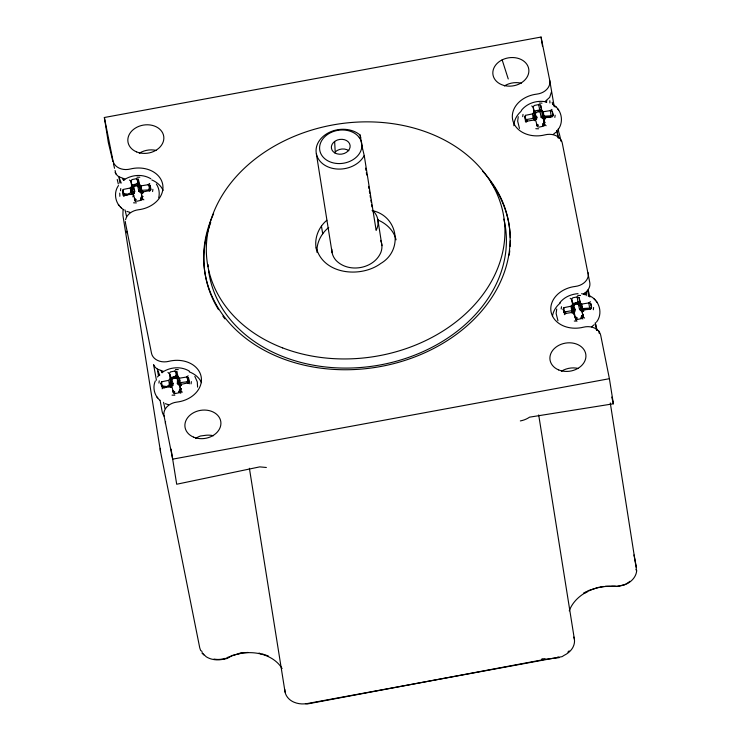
<?xml version="1.0" encoding="UTF-8"?>
<svg xmlns="http://www.w3.org/2000/svg" width="741" height="741" viewBox="0 0 741 741"><rect width="100%" height="100%" fill="white"/><g stroke="black" fill="none" stroke-linecap="round" stroke-linejoin="round"><path stroke-width="1.11" d="M316.972 252.366C316.398 242.779 321.335 233.378 328.726 227.478M142.161 199.681L141.448 193.79L143.087 191.919L150.09 190.465L150.914 188.899L149.978 185.25L148.07 184.713L140.994 185.861L139.632 184.704L138.335 179.229L136.427 178.692L132.009 179.581L130.907 181.137L132.556 191.261L134.288 193.29L132.426 194.772L130.972 192.465L130.259 188.001L131.889 186.13M180.637 392.008L179.924 386.117L181.554 384.246L188.566 382.791L189.381 381.226L188.446 377.577L186.537 377.039L179.461 378.188L178.109 377.03L176.803 371.556L174.895 371.028L170.476 371.908L169.374 373.464L171.023 383.588L172.764 385.616L170.893 387.098L162.64 385.996L160.899 383.338L161.714 381.772L168.726 380.328L170.365 378.456M544.413 125.572L543.699 119.681L545.33 117.81L552.341 116.356L553.157 114.799L552.221 111.141L550.313 110.613L543.236 111.752L541.884 110.594L540.578 105.12L538.67 104.592L534.252 105.472L533.149 107.028L534.798 117.152L536.54 119.181L534.687 120.653L533.214 118.356L532.501 113.892L534.141 112.021M582.917 317.815L583.38 314.462L581.537 315.944L581.12 317.908L582.861 318.954M161.686 386.645L161.714 381.772M563.938 312.535L563.966 307.663L570.978 306.218L572.608 304.347L571.626 299.355L570.19 298.29M573.062 312.267L574.423 313.434L574.303 315.11L573.062 312.267L565.994 313.415L564.086 312.887L563.151 309.229L563.966 307.663M569.245 610.853A39.217 30.752 -9 0 1 611.612 586.344L617.003 586.464L623.663 584.936M551.443 91.949L549.683 97.358L544.941 101.637M197.588 387.126L197.291 381.902L194.837 376.372M123.034 210.046L122.913 215.39L160.538 451.834L199.755 647.884L200.626 650.422L202.052 651.469M120.477 190.761L120.774 188.52M152.59 191.549L152.896 189.307M158.722 197.782C159.861 193.095 159.074 188.057 156.36 184.046M158.945 383.088L159.241 380.846M191.067 383.875L191.363 381.634M518.246 116.707L517.672 121.181L519.478 128.406M522.72 116.652L523.016 114.41M554.842 117.439L555.139 115.198M556.723 309.034L556.139 313.508L557.945 320.733M561.187 308.978L561.493 306.737M593.309 309.766L593.606 307.524M532.501 113.892L525.489 115.337L525.397 121.357L526.416 119.56L533.214 118.356L534.798 117.152L535.984 112.363L539.856 111.65L541.412 109.631L540.578 105.12M563.151 309.229L564.883 311.887L571.691 310.683L574.636 311.98L573.275 309.479L574.46 304.69L575.655 302.976L577.943 301.911L579.879 301.957L581.324 310.961L583.778 311.137L582.445 308.543L581.713 304.079L580.351 302.921L579.054 297.447L577.146 296.919L572.774 297.78L571.626 299.355L573.654 306.913L575.424 309.534L574.636 311.98L572.163 313.276L570.978 306.218M586.177 295.678L586.863 291.296L588.15 289.685A14.172 11.115 -9 0 0 589.753 282.441L562.243 142.948A14.172 11.115 -9 0 0 544.987 134.862A26.574 20.841 -9 0 1 512.633 119.699A26.574 20.841 -9 0 1 536.836 94.116A14.172 11.115 -9 0 0 549.739 80.463L541.06 37.05L104.351 117.504L108.343 142.596L112.919 161.594M167.948 372.399L170.328 374.622L170.421 377.428L173.181 383.643L172.764 385.616L169.439 384.792L164.483 388.034M531.723 105.963L533.149 107.028L535.178 114.586L536.956 117.208L536.54 119.181L533.214 118.356L534.307 114.021M576.47 319.955L576.952 317.852L575.22 316.49M174.228 394.073L174.709 391.97L172.977 390.6L173.135 392.36L174.709 391.97M138.335 179.229L137.224 183.694L138.863 191.363L140.605 192.743L143.059 192.919L141.726 190.326L140.994 185.861M170.893 387.098L169.439 384.792L171.023 383.588L172.208 378.799L173.403 377.086L175.7 376.02L177.636 376.067L177.349 383.708L179.072 385.07L181.526 385.246L180.193 382.652L179.461 378.188M176.803 371.556L175.7 376.02L176.08 378.086L177.923 379.642L178.803 381.485L179.072 385.07L180.193 382.652L187.288 381.754L189.279 382.087L189.279 383.81M132.055 188.131L130.972 192.465L126.767 195.207M170.532 380.466L169.439 384.792L168.726 380.328M572.608 304.347L571.691 310.683L573.275 309.479L575.424 309.534M149.978 185.25L148.821 189.427L149.108 191.002M188.446 377.577L187.288 381.754L187.575 383.329M180.609 393.063L178.868 392.017L179.655 389.571L181.313 388.71M546.117 102.397L546.793 100.406M584.593 294.723L585.26 292.732L586.863 291.296M155.341 380.883C152.359 387.423 154.369 395.574 159.815 400.214M543.236 111.752L543.968 116.217L542.847 118.634L541.125 117.273L538.67 104.592M203.849 654.914L201.978 652.793L206.165 656.721A19.405 15.218 -9 0 0 211.796 659.147A19.683 15.441 -9 0 0 224.19 658.999L227.042 658.517L227.543 657.471L230.145 656.628A39.217 30.752 -9 0 1 282.099 668.558M544.051 120.375L544.904 118.662M180.702 385.95L181.554 384.246M142.263 193.549L143.087 191.919M141.448 193.79L142.42 198.634L141.605 200.19L136.918 201.219L135.001 200.691L133.704 195.216L132.343 194.049L125.275 195.198L123.367 194.67L122.432 191.011L123.247 189.446L130.259 188.001M543.699 119.681L544.663 124.525L543.848 126.09L539.161 127.109L537.253 126.581L535.956 121.107L534.594 119.94L527.518 121.089L525.61 120.561L524.674 116.902L525.489 115.337M581.713 304.079L588.78 302.939L590.697 303.467L591.633 307.126L590.809 308.682L583.806 310.136L582.167 312.007L583.139 316.852L582.324 318.417L577.637 319.436L575.72 318.908L574.423 313.434M132.824 196.837L133.704 195.216M326.837 220.281C318.158 227.515 313.619 239.463 316.666 250.541M118.486 185.537C112.845 193.318 115.577 205.044 123.886 209.823M557.945 129.851C564.114 122.015 561.826 109.649 553.082 104.666M596.422 322.178C603.517 313.35 599.219 299.244 588.595 295.464M178.803 381.485L177.349 383.708L180.193 382.652L178.803 381.485L179.804 380.568L178.109 377.03M541.884 110.594L543.579 114.142L541.125 117.273L543.968 116.217L553.055 115.652L552.221 111.141M590.697 303.467L591.522 307.978L582.445 308.543L581.324 310.961L579.582 309.581L582.055 306.468M587.613 590.929L586.64 592.365L583.899 593.189M149.765 191.104L150.803 189.761L148.07 184.713L149.71 183.472M176.08 378.086L173.403 377.086L170.421 377.428L172.208 378.799L176.08 378.086L177.636 376.067L174.895 371.028M188.242 383.43L189.279 382.087L186.537 377.039L188.177 375.798M552.017 116.995L553.055 115.652M590.484 309.33L591.522 307.978M581.12 317.908L583.047 315.527L582.167 312.007M178.868 392.017L180.674 389.886L179.655 389.571L181.397 388.988M157.49 376.965L159.658 374.492M521.275 110.529C527.092 102.962 537.67 99.803 546.83 102.054M559.742 302.856C564.021 297.15 571.061 294.196 578.036 293.64M227.042 658.517L232.368 655.276M553.147 134.501L555.787 132.324M591.614 326.827L594.263 324.651M544.913 122.135L543.06 123.617L542.644 125.581L544.45 123.451L543.06 123.617L545.043 122.71M123.636 196.439L125.275 195.198M162.103 388.766L163.742 387.524L170.819 386.376L172.181 387.543L173.477 393.017L175.385 393.545L180.072 392.517L180.887 390.961L179.924 386.117M525.878 122.33L527.518 121.089M551.952 109.362L550.313 110.613L551.35 116.893M564.355 314.656L565.994 313.415M590.429 301.689L588.78 302.939L589.827 309.219M150.803 189.761L141.726 190.326L140.605 192.743L139.16 183.74L137.224 183.694L131.954 185.102L134.705 191.317L132.556 191.261L130.972 192.465L134.288 193.29L134.705 191.317L133.741 186.473L131.954 185.102L130.907 181.137L129.471 180.072M611.612 586.344L615.373 586.288A17.543 13.764 -9 0 0 625.376 584.223M583.408 293.964L585.26 292.732M123.821 179.989C131.676 174.644 142.605 173.755 150.84 178.776M162.298 372.315C170.143 366.971 181.073 366.082 189.307 371.102M583.908 592.957L586.687 591.438M142.837 196.384L141.188 197.245L140.401 199.69L142.207 197.56L141.188 197.245L142.92 196.661M535.984 112.363L534.196 110.993L541.412 109.631L542.847 118.634L545.302 118.81M623.644 585.186L626.729 583.899A19.405 15.218 -9 0 0 633.75 578.165A19.683 15.441 -9 0 0 636.649 570.931L610.278 402.947M588.613 590.521L598.663 587.317M224.19 658.999L228.321 657.462L227.543 657.471M248.096 652.451L242.752 652.728L233.295 655.192M581.537 315.944L583.047 315.527M574.664 316.157L575.387 318.25L576.952 317.852L575.025 317.148M238.472 653.553L242.752 652.728M305.403 703.654L307.404 703.95L545.293 659.305L559.251 657.6L557.843 656.998M588.215 272.79A14.172 11.115 -9 0 1 575.303 286.443A26.574 20.841 -9 0 0 551.1 312.026A26.574 20.841 -9 0 0 583.454 327.189A14.172 11.115 -9 0 1 600.71 335.275L609.398 378.697L172.69 459.151L164.011 415.738A14.172 11.115 -9 0 1 176.914 402.085A26.574 20.841 -9 0 0 201.117 376.502A26.574 20.841 -9 0 0 168.763 361.339A14.172 11.115 -9 0 1 151.507 353.253L125.535 223.411A14.172 11.115 -9 0 1 125.368 221.578M284.803 689.491A19.748 15.487 -9 0 0 289.203 699.143A19.405 15.218 -9 0 0 294.01 702.199A19.683 15.441 -9 0 0 307.367 703.533L562.067 656.646L564.336 655.22A19.748 15.487 -9 0 0 569.616 651.589A19.405 15.218 -9 0 0 573.117 646.921A19.683 15.441 -9 0 0 573.867 637.065M609.398 378.697L613.391 403.789L529.546 417.164A19.683 15.441 -9 0 1 520.339 420.925M599.784 587.141L604.248 586.446M605.369 586.27L615.373 586.288M541.838 659.536L545.293 659.305L541.828 659.24M266.362 467.488L259.73 466.876L176.691 484.243L171.069 449.102M539.244 103.073L542.051 103.138M535.808 128.712L538.614 128.777M136.992 177.182L139.808 177.247M133.556 202.821L136.372 202.886M577.711 295.4L580.527 295.464M574.275 321.038L577.091 321.103M175.469 369.509L178.275 369.574M172.032 395.148L174.839 395.212M534.798 117.152L536.956 117.208M171.023 383.588L173.181 383.643M541.828 659.138L545.293 659.305M130.36 194.494L124.164 193.67L122.432 191.011M581.555 293.723L585.307 294.381M542.579 115.05L543.968 116.217L550.424 117.467M359.274 137.557L360.747 137.845L360.135 135.075A25.203 19.766 -9 0 0 322.057 137.437A25.203 19.766 -9 0 0 327.948 166.873A25.203 19.766 -9 0 0 364.229 155.536L361.904 145.82A21.257 16.672 -9 0 0 330.523 132.722A21.257 16.672 -9 0 0 329.819 161.779A21.257 16.672 -9 0 0 361.904 145.82M587.817 309.581L582.445 308.543L581.055 307.376L578.332 303.977L577.146 296.919M124.905 179.026L118.847 176.729A14.172 11.115 -9 0 1 115.124 172.338M163.381 371.352L157.324 369.055A14.172 11.115 -9 0 1 153.591 364.665L156.434 380.253M163.742 387.524L161.834 386.997L160.899 383.338M126.85 211.352L130.138 212.435M165.317 403.678L168.605 404.762M262.295 653.933L268.325 655.961M372.084 210.546C398.167 215.9 403.66 250.162 380.735 263.49C360.774 278.218 323.233 274.661 316.222 247.642M537.216 110.641L539.856 111.65M377.484 219.818C386.172 223.282 393.879 230.479 396.074 239.806M259.026 653.025L261.267 654.099M134.51 198.273L136.242 199.644L134.427 199.672L135.446 201.533M544.663 124.525L546.108 125.738M583.139 316.852L584.584 318.065M142.42 198.634L143.865 199.848M182.332 392.174L180.887 390.961L180.971 392.823M124.155 180.072L122.71 178.535L123.59 180.489M162.622 372.399L161.186 370.861L162.057 372.816M524.674 116.902L527.138 121.246M555.62 106.602L556.491 107.565M557.667 108.89L558.612 109.937M594.097 298.929L594.958 299.892M596.135 301.216L597.079 302.263M120.487 206.924L121.348 207.888M118.356 204.553L119.301 205.6M156.833 396.88L157.777 397.926M136.427 178.692L139.16 183.74L137.613 185.759L133.741 186.473L134.964 184.75L137.613 185.759L141.726 190.326L138.863 191.363L141.336 188.251L139.632 184.704M543.968 116.217L544.857 117.949M580.351 302.921L581.629 305.579M636.01 569.496L636.649 570.931M564.883 311.887L565.605 313.573M124.886 195.355L124.164 193.67L123.145 195.467L123.247 189.446M162.64 385.996L163.363 387.682M380.587 240.38L381.393 242.427A25.157 19.729 -9 0 1 380.911 252.31C373.936 269.15 348.233 273.457 335.877 260.221A25.009 19.618 -9 0 1 331.811 249.235M121.228 183.064L118.847 176.729L119.94 183.147M157.324 369.055L159.704 375.391M502.148 59.873A18.108 14.199 -9 0 0 501.537 84.622A18.108 14.199 -9 0 0 528.879 71.025A18.108 14.199 -9 0 0 502.148 59.873L508.243 78.954M575.387 318.25L575.942 320.093M558.668 138.011L556.806 130.453L558.066 137.919M597.135 330.338L595.273 322.78L596.533 330.245M611.779 397.083L613.391 403.789M113.466 163.826L114.54 168.3M115.077 170.532L115.883 173.885M117.226 179.47L118.31 183.944M589.901 297.085L588.15 289.685L588.428 296.409M552.202 102.295L552.721 104.518M561.057 141.299L559.612 134.936A19.692 15.441 -9 0 0 558.797 132.38L558.205 129.045M125.081 209.99L126.516 216.326M163.557 402.317L164.993 408.652M579.582 309.581L578.332 303.977L579.879 301.957L579.054 297.447M633.972 554.963L636.463 567.43M104.351 117.504L113.04 160.927A14.172 11.115 -9 0 0 130.296 169.013A26.574 20.841 -9 0 1 162.649 184.176A26.574 20.841 -9 0 1 138.447 209.759A14.172 11.115 -9 0 0 125.581 219.725M160.093 400.307L162.122 411.45A19.683 15.441 -9 0 0 164.307 416.377M554.249 106.797L549.739 80.463M157.685 371.195L158.417 375.474M360.135 135.075L362.395 148.756M365.591 168.142L365.971 170.421M366.341 172.699L366.721 174.987M368.601 186.389L368.981 188.668M369.351 190.946L369.731 193.225M370.111 195.504L370.481 197.791M370.861 200.07L371.241 202.349M371.611 204.627L371.991 206.906M321.437 226.098L322.724 233.85M598.83 330.986L599.191 333.274M541.06 37.05L542.514 46.174M538.698 414.951L574.432 639.483M364.229 155.536L376.132 230.331A25.203 19.766 -9 0 0 372.556 210.333M316.351 153.748L332.098 252.662M249.393 468.275L285.072 692.14M572.774 306.357L573.275 309.479M377.817 219.41L381.93 245.642M131.954 185.102L132.556 191.261M126.906 231.229L127.072 233.054M334.636 141.475L335.201 151.951A9.448 7.41 -9 0 1 348.872 150.71M549.822 100.72L549.915 102.962M579.036 301.606L579.045 303.903M503.889 219.095A150.015 117.643 -9 0 1 378.077 365.322A150.015 117.643 -9 0 1 208.527 270.095M208.165 266.751A150.015 117.643 -9 0 1 207.999 264.509M510.317 240.955A153.952 120.737 -9 0 1 510.132 246.382M509.762 250.736A153.952 120.737 -9 0 1 509.197 255.071M224.921 318.862A153.952 120.737 -9 0 1 222.884 316.157M218.539 309.673A153.952 120.737 -9 0 1 210.731 222.541M490.662 182.036A153.952 120.737 -9 0 1 510.29 237.648M119.718 193.151A14.616 7.419 71.1 0 1 119.82 196.309M504.362 85.956A18.108 14.209 -9 0 1 521.331 83.224M564.883 313.452A14.959 11.736 -9 0 1 566.022 311.535M561.428 371.222A18.108 14.209 -9 0 1 578.406 368.499M213.38 435.745A18.108 14.209 -9 0 0 204.108 435.523L200.45 436.004A18.117 14.209 -9 0 0 195.494 438.542M139.345 153.202A18.108 14.209 -9 0 1 156.323 150.469M552.471 316.24A26.574 20.841 -9 0 1 560.372 302.921M513.856 125.738A26.574 20.841 -9 0 1 521.099 111.289M151.775 179.915A26.574 20.841 -9 0 1 163.085 190.363M189.251 371.843A26.574 20.841 -9 0 1 201.552 382.689M482.567 171.143A153.952 120.737 -9 0 1 375.696 367.36A153.952 120.737 -9 0 1 213.612 213.732M165.373 423.556A14.172 11.115 -9 0 1 165.595 421.703M160.538 451.834A19.683 15.441 -9 0 1 160.352 448.333M629.869 581.305A17.543 13.764 -9 0 1 626.191 583.815M569.116 650.857A17.321 13.588 -9 0 1 567.893 652.117M224.829 658.378A17.321 13.579 -9 0 1 222.958 658.897M222.013 659.092A17.321 13.579 -9 0 1 213.992 659.064M538.188 125.127L536.669 125.562L536.632 124.127L538.188 125.127M578.332 303.977L574.46 304.69L572.673 303.319L575.655 302.976L578.332 303.977M334.886 152.942A9.448 7.41 -9 0 0 350.048 147.32A9.448 7.41 -9 0 0 337.312 140.049A9.448 7.41 -9 0 0 334.886 152.942M282.608 347.89A150.015 117.643 -9 0 0 504.936 229.905A150.015 117.643 -9 0 0 279.394 143.346A150.015 117.643 -9 0 0 282.608 347.89M558.603 369.898A18.108 14.209 -9 0 0 585.936 356.301A18.108 14.209 -9 0 0 559.205 345.139A18.108 14.209 -9 0 0 558.603 369.898M193.586 437.144A18.108 14.209 -9 0 0 220.92 423.546A18.108 14.209 -9 0 0 194.188 412.394A18.108 14.209 -9 0 0 193.586 437.144M136.52 151.868A18.108 14.209 -9 0 0 163.854 138.28A18.108 14.209 -9 0 0 137.122 127.119A18.108 14.209 -9 0 0 136.52 151.868"/></g></svg>
